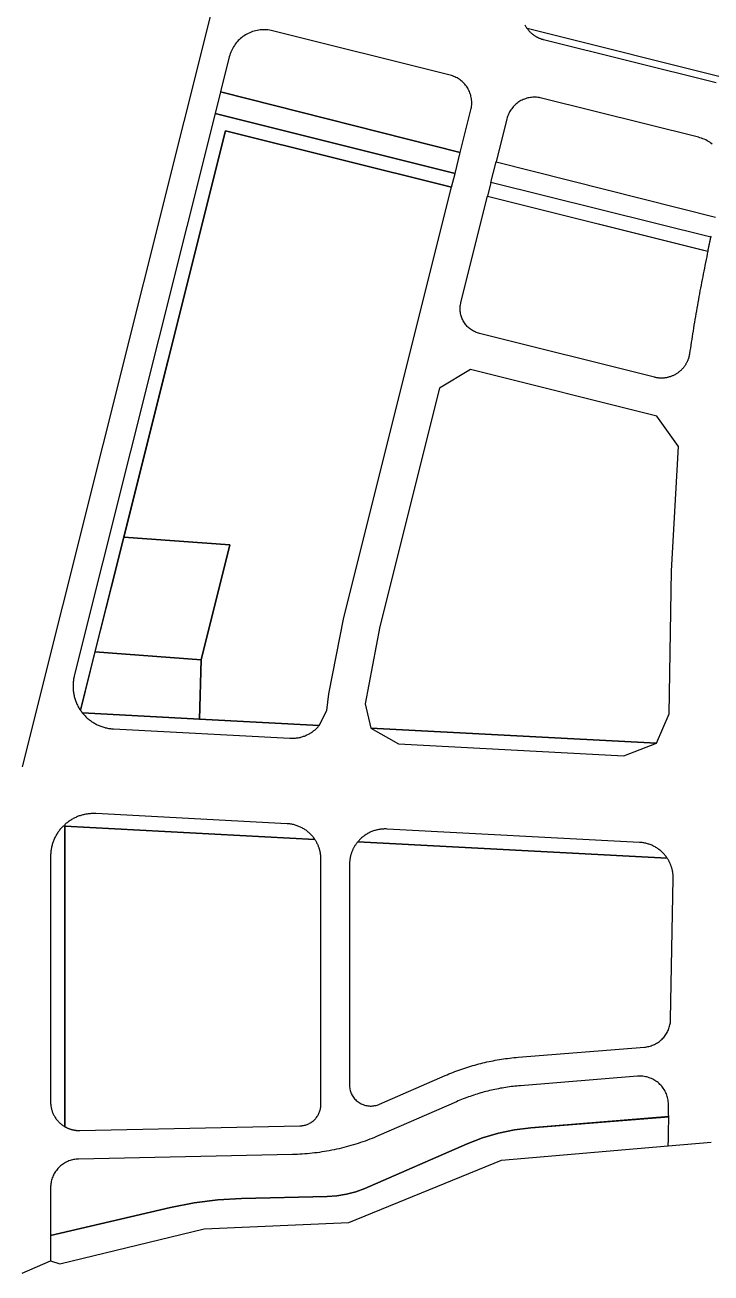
# Model space of a CAD drawing. Header units: millimetres. Extents: x 39644 to 41439, y 212527 to 214341.
# Drawn here: x 40460 to 40941, y 212654 to 213529 of the extents above; entities that cross this region are included whole.
import ezdxf

# ---------------------------------------------------------------- set-up
doc = ezdxf.new("R2010")
doc.units = ezdxf.units.MM
for name, color, linetype in [('00-规划范围', 7, 'CONTINUOUS'), ('YD-A33_边线', 7, 'CONTINUOUS'), ('YD-A4_边线', 7, 'CONTINUOUS'), ('YD-B1B2_边线', 7, 'CONTINUOUS'), ('YD-E1_边线', 7, 'CONTINUOUS'), ('YD-G1_边线', 7, 'CONTINUOUS'), ('YD-G2_边线', 7, 'CONTINUOUS'), ('YD-R2_边线', 7, 'CONTINUOUS'), ('YD-S41_边线', 7, 'CONTINUOUS'), ('YD-U12_边线', 7, 'CONTINUOUS')]:
    doc.layers.add(name, color=color, linetype=linetype)

msp = doc.modelspace()

# ---------------------------------------------------------------- linework, layer by layer
at = {"layer": '00-规划范围'}
for points in [[(40627.8, 213687.88), (40457.95, 213009.03)], [(40457.96, 212654.06), (40477.96, 212662.7), (40484.39, 212660.47), (40585.63, 212685.01), (40686.85, 212689.51), (40793.85, 212733.32), (40910.8, 212743.35), (40940.9, 212745.93)]]:
    msp.add_lwpolyline(points, dxfattribs=at)
at = {"layer": 'YD-A33_边线', "color": 7}
msp.add_lwpolyline([(40914.28, 212930.73), (40914.28, 212931.15), (40914.28, 212931.57), (40914.27, 212932), (40914.25, 212932.42), (40914.22, 212932.84), (40914.19, 212933.26), (40914.15, 212933.68), (40914.11, 212934.1), (40914.06, 212934.52), (40914, 212934.94), (40913.93, 212935.36), (40913.85, 212935.77), (40913.77, 212936.19), (40913.68, 212936.6), (40913.59, 212937.02), (40913.49, 212937.43), (40913.38, 212937.83), (40913.26, 212938.24), (40913.14, 212938.64), (40913.01, 212939.05), (40912.87, 212939.45), (40912.73, 212939.85), (40912.58, 212940.24), (40912.42, 212940.63), (40912.26, 212941.02), (40912.09, 212941.41), (40911.92, 212941.79), (40911.73, 212942.18), (40911.54, 212942.55), (40911.35, 212942.93), (40911.15, 212943.3), (40910.94, 212943.67), (40910.72, 212944.03), (40910.5, 212944.39), (40910.28, 212944.75), (40910.04, 212945.1), (40693.25, 212956.57), (40692.94, 212956.2), (40692.64, 212955.82), (40692.35, 212955.43), (40692.07, 212955.04), (40691.79, 212954.65), (40691.52, 212954.24), (40691.26, 212953.84), (40691.01, 212953.43), (40690.76, 212953.01), (40690.53, 212952.59), (40690.3, 212952.16), (40690.08, 212951.73), (40689.86, 212951.3), (40689.66, 212950.86), (40689.46, 212950.42), (40689.28, 212949.97), (40689.1, 212949.52), (40688.93, 212949.07), (40688.77, 212948.61), (40688.62, 212948.16), (40688.47, 212947.69), (40688.34, 212947.23), (40688.22, 212946.76), (40688.1, 212946.29), (40687.99, 212945.82), (40687.9, 212945.35), (40687.81, 212944.87), (40687.73, 212944.4), (40687.66, 212943.92), (40687.6, 212943.44), (40687.55, 212942.96), (40687.5, 212942.48), (40687.47, 212942), (40687.45, 212941.51), (40687.43, 212941.03), (40687.43, 212940.55), (40687.36, 212786.21), (40687.39, 212785.39), (40687.45, 212784.57), (40687.57, 212783.75), (40687.73, 212782.94), (40687.93, 212782.14), (40688.17, 212781.35), (40688.46, 212780.57), (40688.79, 212779.82), (40689.17, 212779.08), (40689.58, 212778.36), (40690.03, 212777.67), (40690.52, 212777.01), (40691.04, 212776.37), (40691.6, 212775.76), (40692.19, 212775.18), (40692.82, 212774.64), (40693.47, 212774.13), (40694.15, 212773.66), (40694.85, 212773.23), (40695.58, 212772.83), (40696.32, 212772.48), (40697.09, 212772.17), (40697.87, 212771.9), (40698.66, 212771.67), (40699.47, 212771.49), (40700.28, 212771.35), (40701.1, 212771.26), (40701.93, 212771.21), (40702.75, 212771.21), (40703.58, 212771.26), (40704.4, 212771.35), (40705.22, 212771.48), (40706.02, 212771.66), (40706.82, 212771.88), (40707.6, 212772.15), (40708.36, 212772.46), (40754.42, 212792.56), (40755.77, 212793.15), (40757.13, 212793.72), (40758.49, 212794.27), (40759.86, 212794.82), (40761.23, 212795.35), (40762.61, 212795.87), (40763.99, 212796.38), (40765.38, 212796.87), (40766.77, 212797.35), (40768.17, 212797.82), (40769.57, 212798.28), (40770.97, 212798.72), (40772.38, 212799.15), (40773.79, 212799.57), (40775.2, 212799.97), (40776.62, 212800.37), (40778.05, 212800.74), (40779.47, 212801.11), (40780.9, 212801.46), (40782.33, 212801.8), (40783.77, 212802.12), (40785.21, 212802.44), (40786.65, 212802.74), (40788.09, 212803.02), (40789.54, 212803.29), (40790.99, 212803.55), (40792.44, 212803.8), (40793.89, 212804.03), (40795.35, 212804.25), (40796.81, 212804.46), (40798.27, 212804.65), (40799.73, 212804.83), (40801.19, 212804.99), (40802.66, 212805.14), (40804.12, 212805.28), (40805.59, 212805.41), (40894.1, 212812.53), (40894.91, 212812.61), (40895.72, 212812.73), (40896.52, 212812.88), (40897.32, 212813.06), (40898.11, 212813.27), (40898.89, 212813.52), (40899.66, 212813.8), (40900.42, 212814.11), (40901.16, 212814.45), (40901.89, 212814.81), (40902.61, 212815.21), (40903.3, 212815.64), (40903.98, 212816.1), (40904.64, 212816.58), (40905.28, 212817.09), (40905.9, 212817.63), (40906.49, 212818.19), (40907.07, 212818.77), (40907.61, 212819.38), (40908.14, 212820.01), (40908.63, 212820.66), (40909.1, 212821.33), (40909.54, 212822.02), (40909.96, 212822.72), (40910.34, 212823.45), (40910.69, 212824.18), (40911.02, 212824.93), (40911.31, 212825.7), (40911.57, 212826.47), (40911.8, 212827.26), (40912, 212828.05), (40912.16, 212828.85), (40912.29, 212829.66), (40912.39, 212830.47), (40912.46, 212831.29), (40912.49, 212832.11), (40914.28, 212930.73), (40914.28, 212930.73)], dxfattribs=at)
at = {"layer": 'YD-A4_边线', "color": 7}
for points in [[(40757.98, 213494.23), (40633.52, 213525.37), (40632.46, 213525.61), (40631.39, 213525.8), (40630.31, 213525.95), (40629.22, 213526.05), (40628.13, 213526.1), (40627.04, 213526.11), (40625.95, 213526.07), (40624.86, 213525.98), (40623.78, 213525.84), (40622.7, 213525.66), (40621.64, 213525.43), (40620.58, 213525.15), (40619.54, 213524.83), (40618.51, 213524.46), (40617.5, 213524.05), (40616.51, 213523.59), (40615.54, 213523.09), (40614.6, 213522.55), (40613.67, 213521.97), (40612.78, 213521.35), (40611.91, 213520.69), (40611.07, 213519.99), (40610.26, 213519.26), (40609.49, 213518.49), (40608.74, 213517.69), (40608.04, 213516.86), (40607.37, 213516), (40606.74, 213515.11), (40606.15, 213514.19), (40605.6, 213513.25), (40605.09, 213512.28), (40604.62, 213511.3), (40604.2, 213510.29), (40603.82, 213509.27), (40603.49, 213508.23), (40603.2, 213507.18), (40597.03, 213482.51), (40765.01, 213439.94), (40772.52, 213469.97), (40772.72, 213470.82), (40772.87, 213471.68), (40772.99, 213472.55), (40773.07, 213473.41), (40773.12, 213474.29), (40773.12, 213475.16), (40773.09, 213476.03), (40773.01, 213476.9), (40772.91, 213477.77), (40772.76, 213478.63), (40772.57, 213479.48), (40772.35, 213480.32), (40772.09, 213481.16), (40771.8, 213481.98), (40771.47, 213482.79), (40771.11, 213483.58), (40770.71, 213484.36), (40770.27, 213485.11), (40769.81, 213485.85), (40769.31, 213486.57), (40768.78, 213487.26), (40768.23, 213487.94), (40767.64, 213488.58), (40767.03, 213489.2), (40766.39, 213489.79), (40765.72, 213490.36), (40765.03, 213490.89), (40764.32, 213491.4), (40763.59, 213491.87), (40762.83, 213492.31), (40762.06, 213492.72), (40761.27, 213493.09), (40760.47, 213493.43), (40759.65, 213493.73), (40758.82, 213494), (40757.98, 213494.23)], [(40931.92, 213450.71), (40822, 213478.21), (40821.15, 213478.4), (40820.29, 213478.56), (40819.43, 213478.68), (40818.56, 213478.76), (40817.69, 213478.8), (40816.82, 213478.8), (40815.94, 213478.77), (40815.07, 213478.7), (40814.21, 213478.59), (40813.35, 213478.44), (40812.5, 213478.26), (40811.65, 213478.04), (40810.82, 213477.78), (40810, 213477.48), (40809.19, 213477.15), (40808.4, 213476.79), (40807.62, 213476.39), (40806.86, 213475.96), (40806.12, 213475.49), (40805.41, 213475), (40804.71, 213474.47), (40804.04, 213473.91), (40803.39, 213473.33), (40802.77, 213472.71), (40802.18, 213472.07), (40801.62, 213471.41), (40801.08, 213470.72), (40800.58, 213470), (40800.1, 213469.27), (40799.66, 213468.52), (40799.26, 213467.75), (40798.88, 213466.96), (40798.55, 213466.15), (40798.24, 213465.33), (40797.98, 213464.5), (40797.75, 213463.66), (40790.22, 213433.56), (40943.84, 213394.63)], [(40758.94, 213415.67), (40600.51, 213455.22), (40529.23, 213170.33), (40603.62, 213164.8), (40583.5, 213084.21), (40582.26, 213042.55), (40666.22, 213038.11), (40671.43, 213048.65), (40673.05, 213060.32), (40683.46, 213113.98), (40758.94, 213415.67)], [(40941.63, 213445.85), (40940.76, 213446.52), (40939.87, 213447.16), (40938.95, 213447.75), (40938.01, 213448.3), (40937.04, 213448.81), (40936.05, 213449.28), (40935.04, 213449.71), (40934.02, 213450.09), (40932.98, 213450.42), (40931.92, 213450.71), (40931.92, 213450.71)]]:
    msp.add_lwpolyline(points, dxfattribs=at)
at = {"layer": 'YD-B1B2_边线', "color": 7}
for points in [[(40938.57, 213370.82), (40938.16, 213368.84), (40937.75, 213366.85), (40937.34, 213364.86), (40936.93, 213362.87), (40936.53, 213360.88), (40936.13, 213358.88), (40935.73, 213356.89), (40935.34, 213354.9), (40934.95, 213352.91), (40934.56, 213350.91), (40934.18, 213348.92), (40933.8, 213346.92), (40933.43, 213344.92), (40933.05, 213342.93), (40932.68, 213340.93), (40932.32, 213338.93), (40931.96, 213336.93), (40931.6, 213334.93), (40931.24, 213332.93), (40930.89, 213330.93), (40930.54, 213328.93), (40930.2, 213326.93), (40929.86, 213324.93), (40929.52, 213322.92), (40929.18, 213320.92), (40928.85, 213318.92), (40928.52, 213316.91), (40928.2, 213314.91), (40927.88, 213312.9), (40927.56, 213310.89), (40927.24, 213308.89), (40926.93, 213306.88), (40926.63, 213304.87), (40926.32, 213302.86), (40926.02, 213300.85), (40925.72, 213298.85), (40925.66, 213298.45), (40925.59, 213298.06), (40925.51, 213297.67), (40925.43, 213297.28), (40925.34, 213296.89), (40925.23, 213296.51), (40925.13, 213296.12), (40925.01, 213295.74), (40924.89, 213295.36), (40924.75, 213294.99), (40924.62, 213294.61), (40924.47, 213294.24), (40924.32, 213293.87), (40924.16, 213293.51), (40923.99, 213293.15), (40923.81, 213292.79), (40923.63, 213292.44), (40923.44, 213292.09), (40923.25, 213291.74), (40923.04, 213291.4), (40922.83, 213291.06), (40922.62, 213290.72), (40922.39, 213290.39), (40922.16, 213290.07), (40921.93, 213289.75), (40921.68, 213289.43), (40921.44, 213289.12), (40921.18, 213288.81), (40920.92, 213288.51), (40920.65, 213288.21), (40920.38, 213287.92), (40920.1, 213287.64), (40919.82, 213287.36), (40919.53, 213287.09), (40919.23, 213286.82), (40918.93, 213286.56), (40918.53, 213286.22), (40918.11, 213285.89), (40917.69, 213285.57), (40917.25, 213285.27), (40916.81, 213284.97), (40916.37, 213284.69), (40915.91, 213284.42), (40915.45, 213284.16), (40914.98, 213283.92), (40914.51, 213283.69), (40914.02, 213283.47), (40913.54, 213283.26), (40913.05, 213283.06), (40912.55, 213282.88), (40912.05, 213282.71), (40911.54, 213282.56), (40911.03, 213282.42), (40910.52, 213282.29), (40910, 213282.17), (40909.48, 213282.07), (40908.96, 213281.99), (40908.44, 213281.91), (40907.91, 213281.85), (40907.38, 213281.81), (40906.85, 213281.78), (40906.32, 213281.76), (40905.8, 213281.76), (40905.27, 213281.77), (40904.74, 213281.79), (40904.21, 213281.83), (40903.68, 213281.88), (40903.16, 213281.95), (40902.64, 213282.03), (40902.11, 213282.12), (40901.6, 213282.23), (40901.08, 213282.35), (40778.61, 213313), (40777.85, 213313.2), (40777.1, 213313.44), (40776.37, 213313.72), (40775.64, 213314.02), (40774.93, 213314.36), (40774.24, 213314.72), (40773.56, 213315.12), (40772.9, 213315.54), (40772.26, 213316), (40771.64, 213316.48), (40771.04, 213316.99), (40770.46, 213317.52), (40769.91, 213318.08), (40769.38, 213318.66), (40768.88, 213319.26), (40768.4, 213319.89), (40767.96, 213320.54), (40767.54, 213321.2), (40767.15, 213321.88), (40766.79, 213322.58), (40766.46, 213323.29), (40766.17, 213324.02), (40765.9, 213324.76), (40765.67, 213325.51), (40765.47, 213326.27), (40765.3, 213327.04), (40765.17, 213327.81), (40765.07, 213328.59), (40765.01, 213329.37), (40764.98, 213330.16), (40764.98, 213330.94), (40765.02, 213331.73), (40765.09, 213332.51), (40765.2, 213333.29), (40765.34, 213334.06), (40765.51, 213334.83), (40784.16, 213409.37), (40938.57, 213370.82)], [(40913.19, 213146.55), (40917.97, 213233.87), (40902.91, 213255.1), (40772.3, 213287.77), (40750.47, 213274.68), (40708.68, 213107.67), (40698.35, 213053.39), (40702.37, 213036.2), (40902.65, 213025.61), (40911.37, 213046.22), (40913.19, 213146.55)], [(40667.43, 212944.23), (40667.43, 212944.64), (40667.42, 212945.05), (40667.4, 212945.46), (40667.38, 212945.87), (40667.35, 212946.28), (40667.31, 212946.69), (40667.27, 212947.1), (40667.22, 212947.5), (40667.16, 212947.91), (40667.1, 212948.31), (40667.03, 212948.72), (40666.95, 212949.12), (40666.86, 212949.52), (40666.77, 212949.92), (40666.68, 212950.32), (40666.57, 212950.72), (40666.47, 212951.12), (40666.35, 212951.51), (40666.23, 212951.9), (40666.1, 212952.29), (40665.96, 212952.68), (40665.82, 212953.06), (40665.67, 212953.45), (40665.52, 212953.83), (40665.36, 212954.2), (40665.19, 212954.58), (40665.02, 212954.95), (40664.84, 212955.32), (40664.65, 212955.69), (40664.46, 212956.05), (40664.27, 212956.41), (40664.06, 212956.77), (40663.85, 212957.12), (40663.64, 212957.47), (40663.42, 212957.82), (40663.19, 212958.16), (40487.96, 212967.43), (40487.96, 212756.72), (40488.23, 212756.57), (40488.49, 212756.42), (40488.76, 212756.28), (40489.03, 212756.15), (40489.3, 212756.01), (40489.58, 212755.88), (40489.85, 212755.76), (40490.13, 212755.64), (40490.41, 212755.52), (40490.69, 212755.41), (40490.97, 212755.3), (40491.26, 212755.2), (40491.54, 212755.1), (40491.83, 212755), (40492.12, 212754.91), (40492.41, 212754.83), (40492.7, 212754.74), (40492.99, 212754.67), (40493.29, 212754.59), (40493.58, 212754.53), (40493.88, 212754.46), (40494.17, 212754.4), (40494.47, 212754.35), (40494.77, 212754.3), (40495.07, 212754.25), (40495.37, 212754.21), (40495.67, 212754.17), (40495.97, 212754.14), (40496.27, 212754.11), (40496.57, 212754.09), (40496.87, 212754.07), (40497.18, 212754.05), (40497.48, 212754.04), (40497.78, 212754.04), (40498.08, 212754.04), (40498.39, 212754.04), (40652.67, 212757.29), (40653.32, 212757.32), (40653.96, 212757.37), (40654.6, 212757.46), (40655.24, 212757.57), (40655.87, 212757.7), (40656.49, 212757.87), (40657.11, 212758.06), (40657.72, 212758.28), (40658.32, 212758.52), (40658.9, 212758.79), (40659.48, 212759.08), (40660.04, 212759.4), (40660.59, 212759.75), (40661.12, 212760.11), (40661.63, 212760.5), (40662.13, 212760.91), (40662.61, 212761.34), (40663.07, 212761.79), (40663.52, 212762.26), (40663.94, 212762.75), (40664.34, 212763.26), (40664.71, 212763.78), (40665.07, 212764.32), (40665.4, 212764.88), (40665.71, 212765.44), (40665.99, 212766.02), (40666.24, 212766.62), (40666.48, 212767.22), (40666.68, 212767.83), (40666.86, 212768.45), (40667.01, 212769.08), (40667.14, 212769.71), (40667.23, 212770.35), (40667.3, 212770.99), (40667.34, 212771.64), (40667.36, 212772.28), (40667.43, 212944.23), (40667.43, 212944.23)]]:
    msp.add_lwpolyline(points, dxfattribs=at)
at = {"layer": 'YD-E1_边线', "color": 7}
for points in [[(40765.01, 213439.94), (40597.03, 213482.51), (40593.24, 213467.34), (40761.37, 213425.37), (40765.01, 213439.94)], [(40940.85, 213381.39), (40940.76, 213381), (40940.68, 213380.61), (40786.59, 213419.07), (40790.22, 213433.56), (40943.84, 213394.63)], [(40911.25, 212763.75), (40814.58, 212755.97), (40803.09, 212754.56), (40791.75, 212752.21), (40780.64, 212748.93), (40769.85, 212744.74), (40698.19, 212713.46), (40691.86, 212711.06), (40685.33, 212709.29), (40678.65, 212708.16), (40671.89, 212707.69), (40611.83, 212706.42), (40595.1, 212705.49), (40578.48, 212703.39), (40562.05, 212700.15), (40477.96, 212680.48), (40477.96, 212662.7), (40484.39, 212660.47), (40585.63, 212685.01), (40686.85, 212689.51), (40793.85, 212733.32), (40910.8, 212743.35), (40910.81, 212743.6), (40910.82, 212743.84), (40910.82, 212744.08), (40910.83, 212744.33), (40910.84, 212744.57), (40910.85, 212744.82), (40910.86, 212745.06), (40910.86, 212745.31), (40910.87, 212745.55), (40910.88, 212745.79), (40910.89, 212746.04), (40910.9, 212746.28), (40910.9, 212746.53), (40910.91, 212746.77), (40910.92, 212747.01), (40910.92, 212747.26), (40910.93, 212747.5), (40910.94, 212747.75), (40910.94, 212747.99), (40910.95, 212748.24), (40910.96, 212748.48), (40910.96, 212748.72), (40910.97, 212748.97), (40910.98, 212749.21), (40910.98, 212749.46), (40910.99, 212749.7), (40910.99, 212749.94), (40911, 212750.19), (40911, 212750.43), (40911.01, 212750.68), (40911.01, 212750.92), (40911.02, 212751.17), (40911.02, 212751.41), (40911.03, 212751.65), (40911.03, 212751.9), (40911.04, 212752.14), (40911.25, 212763.75)]]:
    msp.add_lwpolyline(points, dxfattribs=at)
at = {"layer": 'YD-G1_边线', "color": 7}
for points in [[(40600.51, 213455.22), (40758.94, 213415.67), (40761.37, 213425.37), (40593.24, 213467.34), (40494.56, 213072.95), (40494.4, 213072.27), (40494.25, 213071.58), (40494.12, 213070.89), (40494.01, 213070.2), (40493.91, 213069.51), (40493.83, 213068.81), (40493.77, 213068.12), (40493.72, 213067.42), (40493.69, 213066.72), (40493.67, 213066.02), (40493.67, 213065.32), (40493.69, 213064.62), (40493.72, 213063.92), (40493.77, 213063.22), (40493.84, 213062.52), (40493.92, 213061.82), (40494.02, 213061.13), (40494.13, 213060.44), (40494.26, 213059.75), (40494.41, 213059.07), (40494.57, 213058.39), (40494.75, 213057.71), (40494.94, 213057.04), (40495.15, 213056.37), (40495.38, 213055.7), (40495.62, 213055.05), (40495.87, 213054.39), (40496.14, 213053.75), (40496.43, 213053.11), (40496.73, 213052.48), (40497.05, 213051.85), (40497.38, 213051.23), (40497.72, 213050.62), (40498.08, 213050.02), (40498.45, 213049.43), (40498.84, 213048.84), (40520.37, 213134.91), (40600.51, 213455.22)], [(40786.59, 213419.07), (40784.16, 213409.37), (40933.72, 213372.04), (40938.57, 213370.82), (40938.63, 213371.1), (40938.69, 213371.37), (40938.75, 213371.64), (40938.8, 213371.91), (40938.86, 213372.18), (40938.92, 213372.46), (40938.98, 213372.73), (40939.03, 213373), (40939.09, 213373.27), (40939.15, 213373.54), (40939.21, 213373.82), (40939.27, 213374.09), (40939.32, 213374.36), (40939.38, 213374.63), (40939.44, 213374.9), (40939.5, 213375.17), (40939.56, 213375.45), (40939.61, 213375.72), (40939.67, 213375.99), (40939.73, 213376.26), (40939.79, 213376.53), (40939.85, 213376.8), (40939.91, 213377.08), (40939.97, 213377.35), (40940.02, 213377.62), (40940.08, 213377.89), (40940.14, 213378.16), (40940.2, 213378.43), (40940.26, 213378.71), (40940.32, 213378.98), (40940.38, 213379.25), (40940.44, 213379.52), (40940.5, 213379.79), (40940.56, 213380.06), (40940.62, 213380.34), (40940.68, 213380.61), (40786.59, 213419.07)], [(40487.96, 212967.43), (40486.69, 212967.5), (40486.24, 212967.03), (40485.79, 212966.55), (40485.36, 212966.07), (40484.93, 212965.57), (40484.52, 212965.06), (40484.12, 212964.55), (40483.73, 212964.03), (40483.35, 212963.5), (40482.99, 212962.96), (40482.63, 212962.41), (40482.29, 212961.86), (40481.96, 212961.3), (40481.64, 212960.73), (40481.33, 212960.15), (40481.04, 212959.57), (40480.76, 212958.98), (40480.49, 212958.39), (40480.23, 212957.79), (40479.99, 212957.18), (40479.76, 212956.57), (40479.55, 212955.95), (40479.34, 212955.33), (40479.15, 212954.71), (40478.98, 212954.08), (40478.82, 212953.45), (40478.67, 212952.81), (40478.54, 212952.18), (40478.42, 212951.54), (40478.31, 212950.89), (40478.22, 212950.25), (40478.14, 212949.6), (40478.08, 212948.95), (40478.03, 212948.3), (40477.99, 212947.65), (40477.97, 212947), (40477.96, 212946.34), (40477.96, 212774.04), (40477.97, 212773.46), (40478, 212772.88), (40478.04, 212772.3), (40478.1, 212771.72), (40478.18, 212771.14), (40478.27, 212770.57), (40478.38, 212769.99), (40478.5, 212769.43), (40478.65, 212768.86), (40478.8, 212768.3), (40478.98, 212767.75), (40479.17, 212767.2), (40479.38, 212766.65), (40479.6, 212766.12), (40479.84, 212765.59), (40480.09, 212765.06), (40480.36, 212764.55), (40480.64, 212764.04), (40480.94, 212763.54), (40481.25, 212763.05), (40481.58, 212762.57), (40481.92, 212762.1), (40482.28, 212761.63), (40482.64, 212761.18), (40483.02, 212760.74), (40483.42, 212760.31), (40483.82, 212759.9), (40484.24, 212759.49), (40484.67, 212759.1), (40485.11, 212758.72), (40485.56, 212758.35), (40486.02, 212758), (40486.49, 212757.66), (40486.97, 212757.33), (40487.46, 212757.02), (40487.96, 212756.72), (40487.96, 212967.43)], [(40889.38, 212792.09), (40807.19, 212785.47), (40805.91, 212785.36), (40804.63, 212785.24), (40803.35, 212785.11), (40802.07, 212784.96), (40800.79, 212784.81), (40799.51, 212784.64), (40798.23, 212784.46), (40796.96, 212784.27), (40795.69, 212784.06), (40794.42, 212783.85), (40793.15, 212783.62), (40791.89, 212783.38), (40790.62, 212783.13), (40789.36, 212782.87), (40788.1, 212782.6), (40786.85, 212782.31), (40785.59, 212782.02), (40784.34, 212781.71), (40783.09, 212781.39), (40781.85, 212781.06), (40780.61, 212780.72), (40779.37, 212780.36), (40778.13, 212780), (40776.9, 212779.62), (40775.67, 212779.23), (40774.45, 212778.84), (40773.23, 212778.43), (40772.01, 212778), (40770.8, 212777.57), (40769.59, 212777.13), (40768.38, 212776.67), (40767.18, 212776.21), (40765.99, 212775.73), (40764.79, 212775.24), (40763.61, 212774.74), (40762.42, 212774.23), (40708.05, 212750.5), (40706.45, 212749.81), (40704.85, 212749.15), (40703.24, 212748.5), (40701.63, 212747.86), (40700.01, 212747.25), (40698.38, 212746.65), (40696.74, 212746.07), (40695.1, 212745.51), (40693.45, 212744.96), (40691.8, 212744.43), (40690.14, 212743.92), (40688.47, 212743.43), (40686.8, 212742.96), (40685.13, 212742.51), (40683.45, 212742.07), (40681.77, 212741.65), (40680.08, 212741.25), (40678.38, 212740.87), (40676.69, 212740.51), (40674.99, 212740.16), (40673.28, 212739.83), (40671.57, 212739.53), (40669.86, 212739.24), (40668.15, 212738.97), (40666.43, 212738.71), (40664.71, 212738.48), (40662.99, 212738.27), (40661.26, 212738.07), (40659.54, 212737.89), (40657.81, 212737.73), (40656.08, 212737.59), (40654.35, 212737.47), (40652.62, 212737.37), (40650.88, 212737.29), (40649.15, 212737.22), (40647.41, 212737.18), (40497.54, 212734.02), (40496.68, 212733.98), (40495.83, 212733.91), (40494.97, 212733.8), (40494.12, 212733.65), (40493.28, 212733.47), (40492.45, 212733.25), (40491.63, 212732.99), (40490.82, 212732.7), (40490.02, 212732.38), (40489.24, 212732.02), (40488.47, 212731.63), (40487.72, 212731.2), (40486.99, 212730.75), (40486.28, 212730.26), (40485.6, 212729.74), (40484.93, 212729.19), (40484.29, 212728.62), (40483.67, 212728.02), (40483.09, 212727.39), (40482.52, 212726.74), (40481.99, 212726.06), (40481.49, 212725.36), (40481.02, 212724.64), (40480.57, 212723.9), (40480.17, 212723.15), (40479.79, 212722.37), (40479.45, 212721.58), (40479.14, 212720.78), (40478.87, 212719.96), (40478.63, 212719.13), (40478.43, 212718.3), (40478.26, 212717.45), (40478.13, 212716.6), (40478.04, 212715.75), (40477.98, 212714.89), (40477.96, 212714.03), (40477.96, 212680.48), (40562.05, 212700.15), (40578.48, 212703.39), (40595.1, 212705.49), (40611.83, 212706.42), (40671.89, 212707.69), (40678.65, 212708.16), (40685.33, 212709.29), (40691.86, 212711.06), (40698.19, 212713.46), (40769.85, 212744.74), (40780.64, 212748.93), (40791.75, 212752.21), (40803.09, 212754.56), (40814.58, 212755.97), (40911.11, 212763.74), (40911.11, 212763.99), (40911.11, 212764.23), (40911.1, 212764.48), (40911.1, 212764.73), (40911.1, 212764.98), (40911.1, 212765.22), (40911.1, 212765.47), (40911.09, 212765.72), (40911.09, 212765.96), (40911.09, 212766.21), (40911.09, 212766.46), (40911.08, 212766.71), (40911.08, 212766.95), (40911.08, 212767.2), (40911.07, 212767.45), (40911.07, 212767.69), (40911.07, 212767.94), (40911.06, 212768.19), (40911.06, 212768.43), (40911.06, 212768.68), (40911.05, 212768.93), (40911.05, 212769.18), (40911.04, 212769.42), (40911.04, 212769.67), (40911.03, 212769.92), (40911.03, 212770.16), (40911.02, 212770.41), (40911.02, 212770.66), (40911.01, 212770.91), (40911.01, 212771.15), (40911, 212771.4), (40911, 212771.65), (40910.99, 212771.89), (40910.99, 212772.14), (40910.98, 212772.39), (40910.98, 212772.63), (40910.93, 212773.54), (40910.85, 212774.44), (40910.73, 212775.33), (40910.56, 212776.22), (40910.36, 212777.1), (40910.12, 212777.97), (40909.83, 212778.83), (40909.51, 212779.68), (40909.15, 212780.51), (40908.76, 212781.32), (40908.33, 212782.11), (40907.86, 212782.89), (40907.36, 212783.64), (40906.82, 212784.36), (40906.25, 212785.07), (40905.65, 212785.74), (40905.02, 212786.39), (40904.37, 212787.01), (40903.68, 212787.6), (40902.97, 212788.16), (40902.23, 212788.69), (40901.48, 212789.18), (40900.7, 212789.63), (40899.9, 212790.06), (40899.08, 212790.44), (40898.24, 212790.79), (40897.39, 212791.1), (40896.53, 212791.37), (40895.66, 212791.6), (40894.78, 212791.79), (40893.88, 212791.94), (40892.99, 212792.05), (40892.09, 212792.12), (40891.18, 212792.15), (40890.28, 212792.14), (40889.38, 212792.09), (40889.38, 212792.09)]]:
    msp.add_lwpolyline(points, dxfattribs=at)
at = {"layer": 'YD-G2_边线', "color": 7}
for points in [[(40811.85, 213527.14), (40960.17, 213490.03)], [(40944.41, 213488.82), (40823.47, 213519.08), (40823.08, 213519.18), (40822.69, 213519.29), (40822.31, 213519.4), (40821.93, 213519.53), (40821.55, 213519.66), (40821.17, 213519.8), (40820.8, 213519.95), (40820.43, 213520.1), (40820.06, 213520.26), (40819.69, 213520.43), (40819.33, 213520.61), (40818.98, 213520.79), (40818.62, 213520.99), (40818.27, 213521.18), (40817.93, 213521.39), (40817.59, 213521.6), (40817.25, 213521.82), (40816.92, 213522.05), (40816.59, 213522.28), (40816.27, 213522.52), (40815.95, 213522.76), (40815.64, 213523.01), (40815.33, 213523.27), (40815.03, 213523.53), (40814.73, 213523.8), (40814.44, 213524.08), (40814.15, 213524.36), (40813.87, 213524.65), (40813.6, 213524.94), (40813.33, 213525.24), (40813.07, 213525.54), (40812.81, 213525.85), (40812.56, 213526.17), (40812.31, 213526.49), (40812.08, 213526.81), (40811.85, 213527.14)], [(40666.22, 213038.11), (40582.26, 213042.55), (40500.28, 213046.89), (40500.73, 213046.35), (40501.19, 213045.82), (40501.66, 213045.3), (40502.14, 213044.79), (40502.63, 213044.29), (40503.14, 213043.81), (40503.65, 213043.33), (40504.18, 213042.87), (40504.72, 213042.42), (40505.27, 213041.99), (40505.83, 213041.56), (40506.4, 213041.15), (40506.97, 213040.76), (40507.56, 213040.37), (40508.16, 213040), (40508.76, 213039.65), (40509.37, 213039.31), (40509.99, 213038.98), (40510.62, 213038.67), (40511.25, 213038.37), (40511.9, 213038.09), (40512.54, 213037.82), (40513.2, 213037.57), (40513.86, 213037.33), (40514.52, 213037.11), (40515.19, 213036.9), (40515.87, 213036.71), (40516.54, 213036.54), (40517.23, 213036.38), (40517.91, 213036.24), (40518.6, 213036.11), (40519.3, 213036), (40519.99, 213035.91), (40520.69, 213035.83), (40521.38, 213035.77), (40522.08, 213035.72), (40645.72, 213029.18), (40646.37, 213029.16), (40647.01, 213029.15), (40647.66, 213029.16), (40648.3, 213029.18), (40648.94, 213029.22), (40649.58, 213029.28), (40650.22, 213029.35), (40650.86, 213029.44), (40651.5, 213029.55), (40652.13, 213029.67), (40652.76, 213029.81), (40653.38, 213029.96), (40654, 213030.14), (40654.62, 213030.32), (40655.23, 213030.53), (40655.83, 213030.74), (40656.43, 213030.98), (40657.03, 213031.23), (40657.62, 213031.49), (40658.2, 213031.77), (40658.77, 213032.07), (40659.33, 213032.38), (40659.89, 213032.7), (40660.44, 213033.04), (40660.98, 213033.39), (40661.51, 213033.76), (40662.03, 213034.14), (40662.54, 213034.53), (40663.04, 213034.93), (40663.53, 213035.35), (40664.01, 213035.78), (40664.47, 213036.23), (40664.93, 213036.68), (40665.37, 213037.15), (40665.8, 213037.62), (40666.22, 213038.11), (40666.22, 213038.11)], [(40902.65, 213025.61), (40702.37, 213036.2), (40721.82, 213025.16), (40879.79, 213016.8), (40902.65, 213025.61)], [(40643.75, 212969.2), (40509.55, 212976.3), (40508.9, 212976.33), (40508.25, 212976.34), (40507.59, 212976.34), (40506.94, 212976.33), (40506.29, 212976.3), (40505.64, 212976.25), (40504.99, 212976.2), (40504.34, 212976.12), (40503.7, 212976.04), (40503.05, 212975.94), (40502.41, 212975.83), (40501.77, 212975.7), (40501.13, 212975.56), (40500.5, 212975.4), (40499.87, 212975.23), (40499.24, 212975.05), (40498.62, 212974.85), (40498, 212974.64), (40497.39, 212974.42), (40496.78, 212974.18), (40496.18, 212973.93), (40495.58, 212973.67), (40494.99, 212973.39), (40494.41, 212973.11), (40493.83, 212972.81), (40493.26, 212972.49), (40492.69, 212972.17), (40492.14, 212971.83), (40491.58, 212971.48), (40491.04, 212971.12), (40490.51, 212970.74), (40489.98, 212970.36), (40489.46, 212969.96), (40488.96, 212969.55), (40488.46, 212969.13), (40487.96, 212968.7), (40487.96, 212967.43), (40663.19, 212958.16), (40662.83, 212958.69), (40662.45, 212959.21), (40662.06, 212959.72), (40661.65, 212960.22), (40661.23, 212960.71), (40660.8, 212961.19), (40660.36, 212961.66), (40659.91, 212962.12), (40659.44, 212962.56), (40658.96, 212962.99), (40658.47, 212963.41), (40657.97, 212963.82), (40657.47, 212964.21), (40656.95, 212964.59), (40656.42, 212964.96), (40655.88, 212965.31), (40655.33, 212965.65), (40654.78, 212965.98), (40654.21, 212966.29), (40653.64, 212966.58), (40653.06, 212966.87), (40652.47, 212967.13), (40651.88, 212967.38), (40651.28, 212967.62), (40650.68, 212967.84), (40650.07, 212968.04), (40649.45, 212968.23), (40648.83, 212968.41), (40648.21, 212968.56), (40647.58, 212968.7), (40646.95, 212968.83), (40646.31, 212968.94), (40645.67, 212969.03), (40645.03, 212969.1), (40644.39, 212969.16), (40643.75, 212969.2), (40643.75, 212969.2)], [(40890.6, 212956.15), (40713.75, 212965.5), (40713.11, 212965.53), (40712.46, 212965.54), (40711.82, 212965.53), (40711.17, 212965.5), (40710.53, 212965.46), (40709.89, 212965.41), (40709.25, 212965.33), (40708.61, 212965.24), (40707.98, 212965.14), (40707.35, 212965.01), (40706.72, 212964.87), (40706.09, 212964.72), (40705.47, 212964.55), (40704.85, 212964.36), (40704.24, 212964.16), (40703.64, 212963.94), (40703.04, 212963.71), (40702.44, 212963.46), (40701.86, 212963.19), (40701.28, 212962.91), (40700.71, 212962.62), (40700.14, 212962.31), (40699.58, 212961.98), (40699.04, 212961.65), (40698.5, 212961.29), (40697.97, 212960.93), (40697.45, 212960.55), (40696.94, 212960.16), (40696.44, 212959.75), (40695.95, 212959.33), (40695.47, 212958.9), (40695, 212958.46), (40694.54, 212958), (40694.1, 212957.54), (40693.67, 212957.06), (40693.25, 212956.57), (40910.04, 212945.1), (40909.68, 212945.63), (40909.3, 212946.15), (40908.91, 212946.67), (40908.5, 212947.17), (40908.08, 212947.66), (40907.65, 212948.13), (40907.21, 212948.6), (40906.76, 212949.06), (40906.29, 212949.5), (40905.81, 212949.93), (40905.32, 212950.35), (40904.82, 212950.76), (40904.32, 212951.15), (40903.8, 212951.54), (40903.27, 212951.9), (40902.73, 212952.26), (40902.18, 212952.59), (40901.63, 212952.92), (40901.06, 212953.23), (40900.49, 212953.53), (40899.91, 212953.81), (40899.32, 212954.07), (40898.73, 212954.33), (40898.13, 212954.56), (40897.53, 212954.78), (40896.92, 212954.99), (40896.3, 212955.18), (40895.68, 212955.35), (40895.06, 212955.5), (40894.43, 212955.65), (40893.8, 212955.77), (40893.16, 212955.88), (40892.52, 212955.97), (40891.88, 212956.05), (40891.24, 212956.1), (40890.6, 212956.15), (40890.6, 212956.15)]]:
    msp.add_lwpolyline(points, dxfattribs=at)
at = {"layer": 'YD-R2_边线', "color": 7}
msp.add_lwpolyline([(40810.41, 213529.57), (40810.63, 213529.15), (40810.85, 213528.74), (40811.09, 213528.33), (40811.33, 213527.93), (40811.58, 213527.53), (40811.85, 213527.14), (40960.17, 213490.03)], dxfattribs=at)
at = {"layer": 'YD-S41_边线', "color": 7}
msp.add_lwpolyline([(40603.62, 213164.8), (40529.23, 213170.33), (40520.37, 213134.91), (40509.07, 213089.74), (40583.5, 213084.21), (40603.62, 213164.8)], dxfattribs=at)
at = {"layer": 'YD-U12_边线', "color": 7}
msp.add_lwpolyline([(40583.5, 213084.21), (40509.07, 213089.74), (40498.84, 213048.84), (40498.92, 213048.73), (40498.99, 213048.62), (40499.07, 213048.51), (40499.15, 213048.4), (40499.22, 213048.29), (40499.3, 213048.18), (40499.38, 213048.07), (40499.46, 213047.96), (40499.54, 213047.85), (40499.62, 213047.74), (40499.7, 213047.64), (40499.78, 213047.53), (40499.87, 213047.42), (40499.95, 213047.31), (40500.03, 213047.21), (40500.11, 213047.1), (40500.2, 213047), (40500.28, 213046.89), (40582.26, 213042.55), (40583.5, 213084.21)], dxfattribs=at)

doc.saveas('drawing.dxf')
